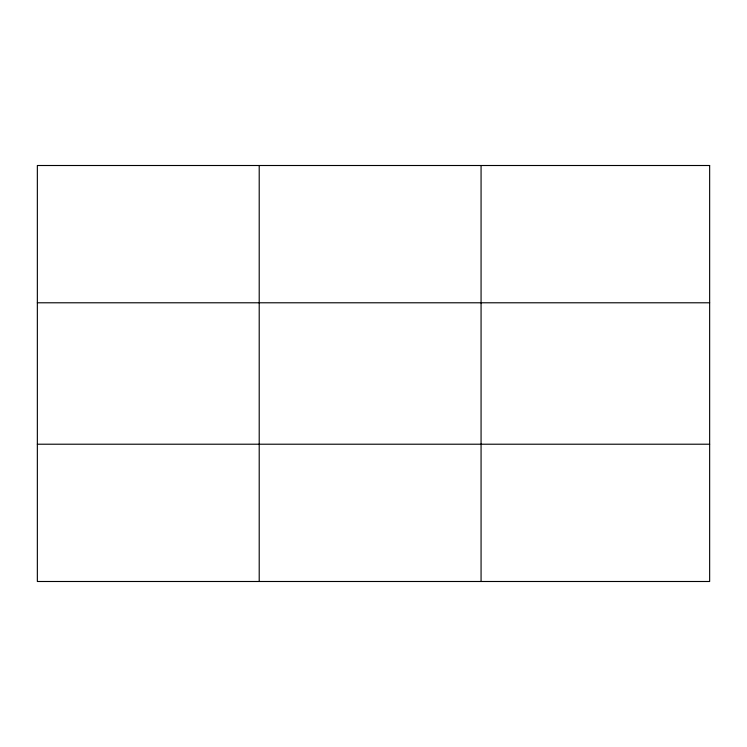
<?xml version="1.0" encoding="UTF-8"?>
<svg xmlns="http://www.w3.org/2000/svg" width="747" height="747" viewBox="0 0 747 747"><rect width="100%" height="100%" fill="white"/><g stroke="black" fill="none" stroke-linecap="round" stroke-linejoin="round"><path stroke-width="1.12" d="M259.209 581.493L259.209 165.507M481.068 581.493L481.068 165.507M37.35 302.787L709.65 302.787M37.35 444.213L709.65 444.213M709.65 165.507L709.65 581.493L37.35 581.493L37.35 165.507L709.65 165.507"/></g></svg>
